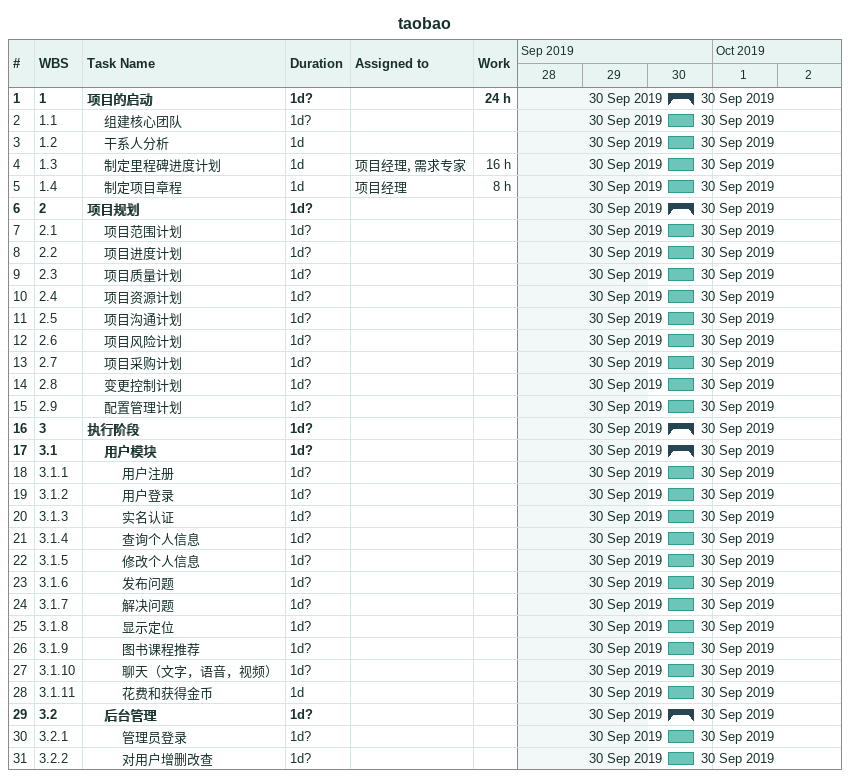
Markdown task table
taobao

| ID | WBS | Task | Duration | Start | Finish | Resources | Work (h) |
|---|---|---|---|---|---|---|---|
| 1 | 1 | **项目的启动** | 1d? | 2019-09-30 | 2019-09-30 |  | 24 |
| 2 | 1.1 | 组建核心团队 | 1d? | 2019-09-30 | 2019-09-30 |  |  |
| 3 | 1.2 | 干系人分析 | 1d | 2019-09-30 | 2019-09-30 |  |  |
| 4 | 1.3 | 制定里程碑进度计划 | 1d | 2019-09-30 | 2019-09-30 | 项目经理, 需求专家 | 16 |
| 5 | 1.4 | 制定项目章程 | 1d | 2019-09-30 | 2019-09-30 | 项目经理 | 8 |
| 6 | 2 | **项目规划** | 1d? | 2019-09-30 | 2019-09-30 |  |  |
| 7 | 2.1 | 项目范围计划 | 1d? | 2019-09-30 | 2019-09-30 |  |  |
| 8 | 2.2 | 项目进度计划 | 1d? | 2019-09-30 | 2019-09-30 |  |  |
| 9 | 2.3 | 项目质量计划 | 1d? | 2019-09-30 | 2019-09-30 |  |  |
| 10 | 2.4 | 项目资源计划 | 1d? | 2019-09-30 | 2019-09-30 |  |  |
| 11 | 2.5 | 项目沟通计划 | 1d? | 2019-09-30 | 2019-09-30 |  |  |
| 12 | 2.6 | 项目风险计划 | 1d? | 2019-09-30 | 2019-09-30 |  |  |
| 13 | 2.7 | 项目采购计划 | 1d? | 2019-09-30 | 2019-09-30 |  |  |
| 14 | 2.8 | 变更控制计划 | 1d? | 2019-09-30 | 2019-09-30 |  |  |
| 15 | 2.9 | 配置管理计划 | 1d? | 2019-09-30 | 2019-09-30 |  |  |
| 16 | 3 | **执行阶段** | 1d? | 2019-09-30 | 2019-09-30 |  |  |
| 17 | 3.1 | **用户模块** | 1d? | 2019-09-30 | 2019-09-30 |  |  |
| 18 | 3.1.1 | 用户注册 | 1d? | 2019-09-30 | 2019-09-30 |  |  |
| 19 | 3.1.2 | 用户登录 | 1d? | 2019-09-30 | 2019-09-30 |  |  |
| 20 | 3.1.3 | 实名认证 | 1d? | 2019-09-30 | 2019-09-30 |  |  |
| 21 | 3.1.4 | 查询个人信息 | 1d? | 2019-09-30 | 2019-09-30 |  |  |
| 22 | 3.1.5 | 修改个人信息 | 1d? | 2019-09-30 | 2019-09-30 |  |  |
| 23 | 3.1.6 | 发布问题 | 1d? | 2019-09-30 | 2019-09-30 |  |  |
| 24 | 3.1.7 | 解决问题 | 1d? | 2019-09-30 | 2019-09-30 |  |  |
| 25 | 3.1.8 | 显示定位 | 1d? | 2019-09-30 | 2019-09-30 |  |  |
| 26 | 3.1.9 | 图书课程推荐 | 1d? | 2019-09-30 | 2019-09-30 |  |  |
| 27 | 3.1.10 | 聊天（文字，语音，视频） | 1d? | 2019-09-30 | 2019-09-30 |  |  |
| 28 | 3.1.11 | 花费和获得金币 | 1d | 2019-09-30 | 2019-09-30 |  |  |
| 29 | 3.2 | **后台管理** | 1d? | 2019-09-30 | 2019-09-30 |  |  |
| 30 | 3.2.1 | 管理员登录 | 1d? | 2019-09-30 | 2019-09-30 |  |  |
| 31 | 3.2.2 | 对用户增删改查 | 1d? | 2019-09-30 | 2019-09-30 |  |  |
